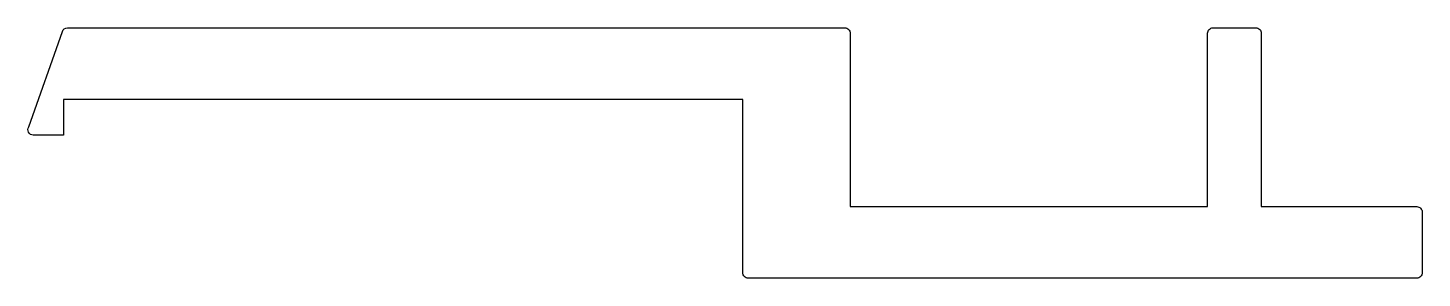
# Model space of a CAD drawing. Extents: x 117.9 to 195.9, y 222.9 to 236.9.
import ezdxf

# ---------------------------------------------------------------- set-up
doc = ezdxf.new("R2010")
doc.units = 0
doc.layers.add('ANA', color=220, linetype='CONTINUOUS')

msp = doc.modelspace()

# ---------------------------------------------------------------- linework, layer by layer
at = {"layer": 'ANA', "color": 7}
msp.add_lwpolyline([(157.937, 223.212), (157.937, 232.912), (119.937, 232.912), (119.937, 230.912), (118.237, 230.912, -0.600233), (117.988, 231.379), (119.866, 236.711, -0.318151), (120.149, 236.912), (163.637, 236.912, -0.414214), (163.937, 236.612), (163.937, 226.912), (183.937, 226.912), (183.937, 236.612, -0.414214), (184.237, 236.912), (186.637, 236.912, -0.414214), (186.937, 236.612), (186.937, 226.912), (195.637, 226.912, -0.414214), (195.937, 226.612), (195.937, 223.212, -0.414214), (195.637, 222.912), (158.237, 222.912, -0.414214)], format="xyb", close=True, dxfattribs=at)

doc.saveas('drawing.dxf')
